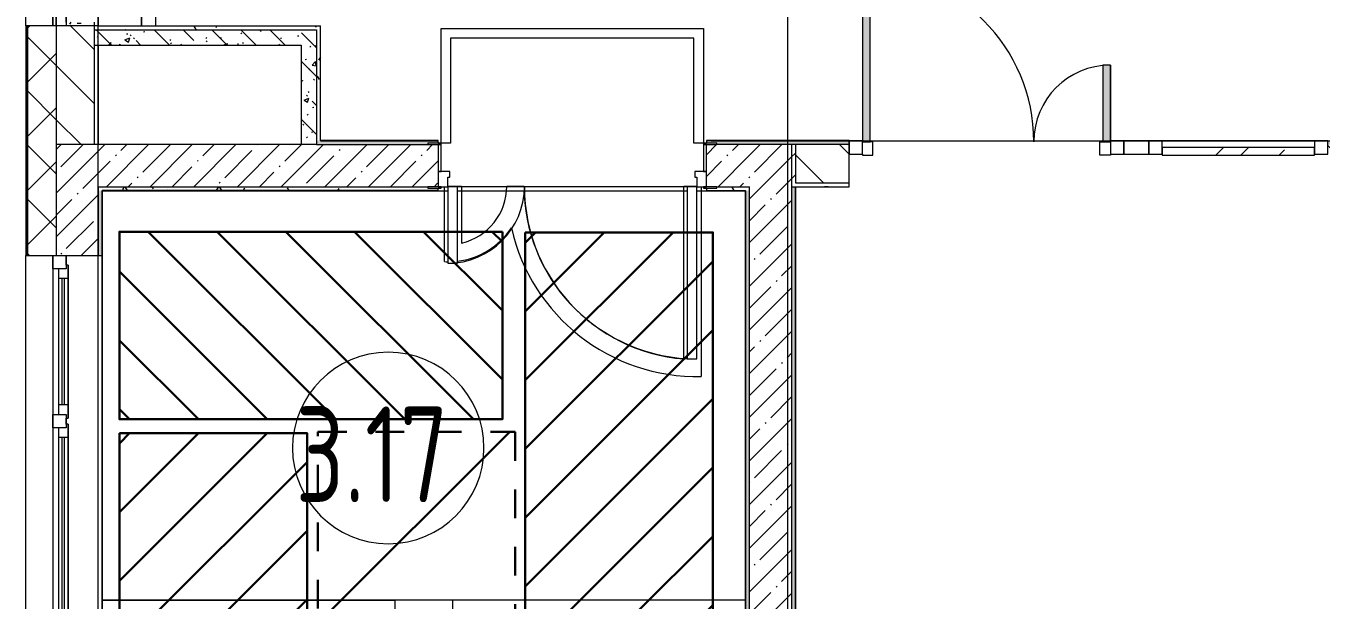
# Model space of a CAD drawing. Header units: millimetres. Extents: x -1113 to 415037, y -3642 to 354837.
# Drawn here: x 288959 to 295722, y 5520 to 8520 of the extents above; entities that cross this region are included whole.
import ezdxf

# ---------------------------------------------------------------- set-up
doc = ezdxf.new("R2010")
doc.units = ezdxf.units.MM
doc.linetypes.add('Штрих короткий', pattern=[600, 300, -300])
for name, color, linetype, lineweight in [('0) строит. леса', 20, 'Continuous', 30), ('A-AREA-IDEN', 7, 'Continuous', 9), ('A-DETL-GENF', 7, 'Continuous', 9), ('A-FLOR', 7, 'Continuous', 9), ('A-GLAZ', 7, 'Continuous', 9), ('A-GLAZ-1', 7, 'Continuous', 5), ('A-GLAZ-CURT', 7, 'Continuous', 9), ('A-GLAZ-CURT-1', 7, 'Continuous', 5), ('A-GLAZ-CURT-2', 7, 'Continuous', 20), ('A-GLAZ-CWMG', 7, 'Continuous', 9), ('A-GLAZ-CWMG-1', 7, 'Continuous', 20), ('A-WALL', 7, 'Continuous', 5), ('I-WALL', 7, 'Continuous', 5), ('S-STRS', 7, 'Continuous', 9), ('Оси', 7, 'Continuous', 9)]:
    doc.layers.add(name, color=color, linetype=linetype, lineweight=lineweight)
for name, color, linetype, lineweight, true_color in [('A-DOOR-1', 7, 'Continuous', 5, 0xc0c0c0), ('A-DOOR-FRAM-1', 7, 'Continuous', 5, 0xc0c0c0), ('A-WALL-1', 9, 'Continuous', 5, 0x808080), ('A-WALL-FNSH-1', 9, 'Continuous', 5, 0x808080)]:
    doc.layers.add(name, color=color, linetype=linetype, lineweight=lineweight, true_color=true_color)
doc.layers.add('A-FLOR-PATT-1', color=7, linetype='Continuous', lineweight=9, true_color=0xeef6ff, transparency=0.5)
doc.styles.add('СПДС', font='ГОСТ тип А.ttf', dxfattribs={"width": 0.9})
pattern_1 = [(135, (289227.4, 1e-08), (-141.4214, -141.4214), [])]
pattern_2 = [(45, (289227.4, 1e-08), (-114.0493, 114.0493), []), (45, (289341.45, 1e-08), (-114.0493, 114.0493), [201.612, -40.322, 6.706, -33.617])]
pattern_3 = [(135, (289227.4, 1e-08), (-150.8683, -150.8683), [213.36, -35.56, 7.112, -35.56]), (135, (289227.4, 150.77), (-150.8683, -150.8683), []), (50, (289227.4, 1e-08), (255.0577, -22.3145), [26.67, -293.37]), (355, (289227.4, 1e-08), (-49.3404, 267.479), [21.336, -234.696]), (100.451, (289248.66, -1.86), (205.7195, 245.1636), [22.666, -249.326]), (46.184, (289227.4, 71.12), (379.511, -58.86), [40.005, -440.055]), (96.636, (289259.03, 66.2), (332.363, 346.399), [33.999, -373.989]), (351.184, (289227.4, 71.12), (332.367, 346.395), [32.004, -352.044]), (21, (289262.96, 53.34), (212.26, -143.171), [26.67, -293.37]), (326, (289262.96, 53.34), (86.522, 257.863), [21.336, -234.696]), (71.451, (289280.65, 41.4), (298.784, 114.69), [22.666, -249.326]), (37.5, (289227.4, 1e-08), (4.3238, 118.3775), [6.706, -225.146, 6.706, -231.546, -235.585]), (37.5, (289227.4, 1e-08), (4.3238, 118.3775), [-470.103, 6.706, -228.879]), (7.5, (289227.4, 1e-08), (93.5476, 140.2533), [6.706, -129.134, 6.706, -219.812, -89.789]), (7.5, (289227.4, 1e-08), (93.5476, 140.2533), [-362.356, 6.706, -83.083]), (327.5, (289148.1, 1e-08), (189.8273, -8.0202), [6.706, -82.194, 6.706, -270.662, -368.046]), (327.5, (289148.1, 1e-08), (189.8273, -8.0202), [-366.268, 6.706, -361.34]), (317.5, (289112.54, 1e-08), (207.381, 35.5976), [6.706, -108.864, 6.706, -177.495, -261.366]), (317.5, (289112.54, 1e-08), (207.381, 35.5976), [-299.771, 6.706, -254.66])]
pattern_4 = [(0, (289227.4, 1e-08), (243.84, 60.96), [20.117, -162.763, 20.117, -162.763, -975.36]), (0, (289227.4, 1e-08), (243.84, 60.96), [-365.76, 20.117, -345.643, 20.117, -162.763, -426.72]), (0, (289227.4, 1e-08), (243.84, 60.96), [-914.4, 20.117, -101.803, 20.117, -284.683]), (120, (289318.84, 30.48), (-174.71291, 180.69163), [20.117, -162.763, 20.117, -162.763, -975.36]), (120, (289318.84, 30.48), (-174.71291, 180.69163), [-365.76, 20.117, -345.643, 20.117, -162.763, -426.72]), (120, (289318.84, 30.48), (-174.71291, 180.69163), [-914.4, 20.117, -101.803, 20.117, -284.683]), (240, (289349.32, 152.4), (-69.12709, -241.65163), [20.117, -162.763, 20.117, -162.763, -975.36]), (240, (289349.32, 152.4), (-69.12709, -241.65163), [-365.76, 20.117, -345.643, 20.117, -162.763, -426.72]), (240, (289349.32, 152.4), (-69.12709, -241.65163), [-914.4, 20.117, -101.803, 20.117, -284.683])]

# ---------------------------------------------------------------- blocks, each defined once
blk = doc.blocks.new('120_Окно_СКБ_2Ст - 120_Окно_СКБ_2Ст 2100х2400 _мал створка справа_-V545-Объем проектирования 3 этажа')
at = {"layer": 'A-GLAZ'}
for p, q in [((-1050, -127), (-1050, -57)), ((-1050, -57), (-980, -57)), ((-980, -57), (-980, -127)), ((150, -127), (150, -57)), ((150, -57), (220, -57)), ((220, -57), (220, -127)), ((980, -127), (980, -57)), ((980, -57), (1050, -57)), ((1050, -57), (1050, -127)), ((-980, -127), (-1050, -127)), ((-980, -127), (-1000, -127)), ((-1000, -127), (-1000, -137)), ((150, -87), (-980, -87)), ((-980, -87), (-980, -127)), ((-930, -137), (-930, -87)), ((100, -137), (100, -87)), ((150, -127), (150, -87)), ((220, -127), (150, -127)), ((170, -127), (150, -127)), ((170, -137), (170, -127)), ((220, -127), (200, -127)), ((200, -127), (200, -137)), ((980, -87), (220, -87)), ((220, -87), (220, -127)), ((270, -137), (270, -87)), ((930, -137), (930, -87)), ((980, -127), (980, -87)), ((1050, -127), (980, -127)), ((1000, -127), (980, -127)), ((1000, -137), (1000, -127)), ((-1000, -137), (170, -137)), ((170, -137), (-1000, -137)), ((200, -137), (1000, -137)), ((1000, -137), (200, -137))]:
    blk.add_line(p, q, dxfattribs=at)
at = {"layer": 'A-GLAZ-1'}
for p, q in [((1050, -57), (-1050, -57)), ((-1050, -127), (-1000, -127)), ((-930, -107), (100, -107)), ((100, -117), (-930, -117)), ((170, -127), (200, -127)), ((270, -107), (930, -107)), ((930, -117), (270, -117)), ((1000, -127), (1050, -127))]:
    blk.add_line(p, q, dxfattribs=at)
blk = doc.blocks.new('120_Окно_СКБ_2Ст - 120_Окно_СКБ_2Ст 2300х2500 _мал створка справа_-22272277-Объем проектирования 3 этажа')
at = {"layer": 'A-GLAZ'}
for p, q in [((-1150, -127), (-1150, -57)), ((-1150, -57), (-1080, -57)), ((-1080, -57), (-1080, -127)), ((250, -127), (250, -57)), ((250, -57), (320, -57)), ((320, -57), (320, -127)), ((1080, -127), (1080, -57)), ((1080, -57), (1150, -57)), ((1150, -57), (1150, -127)), ((-1080, -127), (-1150, -127)), ((-1080, -127), (-1100, -127)), ((-1100, -127), (-1100, -137)), ((250, -87), (-1080, -87)), ((-1080, -87), (-1080, -127)), ((-1030, -137), (-1030, -87)), ((200, -137), (200, -87)), ((250, -127), (250, -87)), ((320, -127), (250, -127)), ((270, -127), (250, -127)), ((270, -137), (270, -127)), ((320, -127), (300, -127)), ((300, -127), (300, -137)), ((1080, -87), (320, -87)), ((320, -87), (320, -127)), ((370, -137), (370, -87)), ((1030, -137), (1030, -87)), ((1080, -127), (1080, -87)), ((1150, -127), (1080, -127)), ((1100, -127), (1080, -127)), ((1100, -137), (1100, -127)), ((-1100, -137), (270, -137)), ((270, -137), (-1100, -137)), ((300, -137), (1100, -137)), ((1100, -137), (300, -137))]:
    blk.add_line(p, q, dxfattribs=at)
at = {"layer": 'A-GLAZ-1'}
for p, q in [((1150, -57), (-1150, -57)), ((-1130, -127), (-1100, -127)), ((-1030, -107), (200, -107)), ((200, -117), (-1030, -117)), ((270, -127), (300, -127)), ((370, -107), (1030, -107)), ((1030, -117), (370, -117)), ((1100, -127), (1130, -127))]:
    blk.add_line(p, q, dxfattribs=at)
blk = doc.blocks.new('110_Дверь_СКБ_2Ст - Д-1 Лестничная клетка EIS60-24280000-Объем проектирования 3 этажа')
at = {"layer": 'A-DOOR-1'}
for p, q in [((-637.5, 1010), (-637.5, 110)), ((-587.5, 1010), (-637.5, 1010)), ((-587.5, 110), (-587.5, 1010)), ((662.5, 510), (612.5, 510)), ((612.5, 510), (612.5, 110)), ((662.5, 110), (662.5, 510)), ((-637.5, 110), (-587.5, 110)), ((612.5, 110), (662.5, 110))]:
    blk.add_line(p, q, dxfattribs=at)
for centre, radius, start, end in [((-637.5, 110), 900, 0, 90), ((662.5, 110), 400, 90, 180)]:
    blk.add_arc(centre, radius, start, end, dxfattribs=at)
at = {"layer": 'A-DOOR-FRAM-1'}
for p, q in [((-672.5, 118), (-742.5, 118)), ((-742.5, 118), (-742.5, 110)), ((-742.5, 110), (-672.5, 110)), ((-637.5, 110), (-687.5, 110)), ((-687.5, 110), (-687.5, 30)), ((-672.5, 110), (-672.5, 118)), ((-637.5, 60), (-637.5, 110)), ((662.5, 110), (662.5, 60)), ((712.5, 110), (662.5, 110)), ((767.5, 118), (697.5, 118)), ((697.5, 118), (697.5, 110)), ((697.5, 110), (767.5, 110)), ((712.5, 30), (712.5, 110)), ((767.5, 110), (767.5, 118)), ((-687.5, 30), (-627.5, 30)), ((-672.5, 30), (-687.5, 30)), ((-687.5, 30), (-687.5, -110)), ((-672.5, -110), (-672.5, 30)), ((-627.5, 60), (-637.5, 60)), ((-627.5, 30), (-627.5, 60)), ((662.5, 60), (652.5, 60)), ((652.5, 60), (652.5, 30)), ((652.5, 30), (712.5, 30)), ((712.5, 30), (697.5, 30)), ((697.5, 30), (697.5, -110)), ((712.5, -110), (712.5, 30)), ((-672.5, -110), (-742.5, -110)), ((-742.5, -110), (-742.5, -118)), ((-742.5, -118), (-672.5, -118)), ((-687.5, -110), (-672.5, -110)), ((-672.5, -118), (-672.5, -110)), ((697.5, -110), (712.5, -110)), ((767.5, -110), (697.5, -110)), ((697.5, -110), (697.5, -118)), ((697.5, -118), (767.5, -118)), ((767.5, -118), (767.5, -110))]:
    blk.add_line(p, q, dxfattribs=at)
blk = doc.blocks.new('Прямоугольный импост - 50 x 70 мм-V701-Объем проектирования 3 этажа')
at = {"layer": 'A-GLAZ-CWMG-1'}
for p, q in [((-70, 35), (0, 35)), ((-70, -35), (-70, 35)), ((0, 35), (0, -35)), ((0, -35), (-70, -35))]:
    blk.add_line(p, q, dxfattribs=at)
blk = doc.blocks.new('Дверь_Витражная_остекление_ - ДВН_ДАО_Главный вход_1200 в свету-31742133-Объем проектирования 3 этажа')
at = {"layer": 'A-DETL-GENF'}
for p, q in [((-607.5, 925), (-647.5, 925)), ((-647.5, 925), (-647.5, 35)), ((-607.5, 30), (-607.5, 925)), ((647.5, 430), (607.5, 430)), ((607.5, 430), (607.5, 30)), ((647.5, 35), (647.5, 430)), ((-647.5, 30), (-607.5, 30)), ((-592.5, 30), (-647.5, 30)), ((-592.5, -40), (-592.5, 30)), ((592.5, -40), (592.5, 30)), ((592.5, 30), (647.5, 30)), ((607.5, 30), (647.5, 30)), ((-647.5, -35), (-647.5, -40)), ((-647.5, -40), (-592.5, -40)), ((647.5, -40), (592.5, -40)), ((647.5, -35), (647.5, -40))]:
    blk.add_line(p, q, dxfattribs=at)
at = {"layer": 'A-DOOR-1'}
for p, q in [((-647.5, 925), (-647.5, 35)), ((647.5, 430), (647.5, 35))]:
    blk.add_line(p, q, dxfattribs=at)
for centre, radius, start, end in [((-647.5, 30), 895, 360, 90), ((647.5, 30), 400, 90, 180)]:
    blk.add_arc(centre, radius, start, end, dxfattribs=at)
blk = doc.blocks.new('Системная панель - Стемалит - 40мм-32257327-Объем проектирования 3 этажа')
at = {"layer": 'A-GLAZ-CURT-2'}
for p, q in [((65, 35), (-65, 35)), ((-65, 35), (-65, -35)), ((65, -35), (65, 35)), ((-65, -35), (65, -35))]:
    blk.add_line(p, q, dxfattribs=at)
blk = doc.blocks.new('Прямоугольный импост - 50 x 70 мм-31687886-Объем проектирования 3 этажа')
at = {"layer": 'A-GLAZ-CWMG-1'}
for p, q in [((-35, 35), (35, 35)), ((-35, -35), (-35, 35)), ((35, 35), (35, -35)), ((35, -35), (-35, -35))]:
    blk.add_line(p, q, dxfattribs=at)
blk = doc.blocks.new('Прямоугольный импост - 50 x 70 мм-31701779-Объем проектирования 3 этажа')
at = {"layer": 'A-GLAZ-CWMG-1'}
for p, q in [((0, 35), (-70, 35)), ((-70, 35), (-70, -35)), ((0, -35), (0, 35)), ((-70, -35), (0, -35))]:
    blk.add_line(p, q, dxfattribs=at)
blk = doc.blocks.new('Системная панель - Стекло - 40мм-V702-Объем проектирования 3 этажа')
at = {"layer": 'A-GLAZ-CURT-1'}
h = blk.add_hatch(dxfattribs=at)
h.set_pattern_fill('FP_216', color=256, style=0, pattern_type=2)
h.set_pattern_definition([(45, (-6262.5, -7685), (-565.685, 565.685), [400, -1200]), (45, (-6662.5, -7885), (-565.685, 565.685), [1200, -400]), (45, (-5862.5, -8085), (-565.685, 565.685), [400, -1200])])
h.paths.add_polyline_path([(397.5, -40), (397.5, 0), (-397.5, 0), (-397.5, -40), (94.5, -40)])
at = {"layer": 'A-GLAZ-CURT-2'}
for p, q in [((397.5, 0), (-397.5, 0)), ((-397.5, 0), (-397.5, -40)), ((397.5, -40), (397.5, 0)), ((-397.5, -40), (397.5, -40))]:
    blk.add_line(p, q, dxfattribs=at)
blk = doc.blocks.new('Прямоугольный импост - 50 x 70 мм-31702100-Объем проектирования 3 этажа')
at = {"layer": 'A-GLAZ-CWMG-1'}
for p, q in [((-35, 35), (35, 35)), ((-35, -35), (-35, 35)), ((35, 35), (35, -35)), ((35, -35), (-35, -35))]:
    blk.add_line(p, q, dxfattribs=at)
blk = doc.blocks.new('Прямоугольный импост - 50 x 70 мм-31720914-Объем проектирования 3 этажа')
at = {"layer": 'A-GLAZ-CWMG'}
blk.add_line((32940, 7920), (32145, 7920), dxfattribs=at)
blk = doc.blocks.new('Зашивка приборов отопления36 - Зашивка приборов отопления-33324807-Объем проектирования 3 этажа')
at = {"layer": 'A-WALL'}
for p, q in [((36488.8, 26793.4), (34188.8, 26793.4)), ((34188.8, 26567.4), (36548.8, 26567.4)), ((36545.1, 26567.4), (34188.8, 26567.4)), ((36545.1, 26492.4), (36545.1, 26567.4)), ((34188.8, 26492.4), (36545.1, 26492.4))]:
    blk.add_line(p, q, dxfattribs=at)
blk = doc.blocks.new('Марка_Помещения - Номер-25198446-Объем проектирования 3 этажа')
at = {"layer": 'A-AREA-IDEN'}
for start, end in [(360, 180), (180, 360)]:
    blk.add_arc((0, 0), 2.5, start, end, dxfattribs=at)

msp = doc.modelspace()

# ---------------------------------------------------------------- hatches: boundary and pattern name
at = {"layer": '0) строит. леса'}
h = msp.add_hatch(dxfattribs=at)
h.set_pattern_fill('ANSI31', color=256, scale=80, angle=-90)
h.set_pattern_definition([(315, (435326.5, 3244.95), (179.60512, 179.60512), [])])
h.paths.add_polyline_path([(291447.4, 7444.6), (289447.4, 7444.6), (289447.4, 6464.6), (291447.4, 6464.6)])
h = msp.add_hatch(dxfattribs=at)
h.set_pattern_fill('ANSI31', color=256, scale=80)
h.set_pattern_definition([(45, (295766.22, 151319.8), (-179.60512, 179.60512), [])])
h.paths.add_polyline_path([(291566.5, 7440.7), (291566.5, 5440.7), (292546.5, 5440.7), (292546.5, 7440.7)])
h = msp.add_hatch(dxfattribs=at)
h.set_pattern_fill('ANSI31', color=256, scale=80)
h.set_pattern_definition([(45, (293647.08, 150271.42), (-179.60512, 179.60512), [])])
h.paths.add_polyline_path([(289447.4, 6392.3), (289447.4, 4392.3), (290427.4, 4392.3), (290427.4, 6392.3)])
at = {"layer": '0) строит. леса', "linetype": 'Штрих короткий', "ltscale": 0.5}
h = msp.add_hatch(dxfattribs=at)
h.set_pattern_fill('ANSI31', color=256, scale=222)
h.paths.add_polyline_path([(290484.5, 6398.3), (291514.4, 6398.3), (291514.4, 1276.3), (290484.5, 1276.3)])
at = {"layer": 'A-FLOR-PATT-1'}
h = msp.add_hatch(color=256, dxfattribs=at)
h.paths.add_polyline_path([(311948.4, 7920), (311948.4, 8814), (311908.4, 8814), (311908.4, 7920)])
h.paths.add_polyline_path([(321062.4, 7920), (321102.4, 7920), (321102.4, 8315), (321062.4, 8315), (321062.4, 8267.9)])
h.paths.add_polyline_path([(302866.7, 7920), (302906.7, 7920.3), (302906.7, 8814), (302866.7, 8814), (302866.7, 7920.2)])
h.paths.add_polyline_path([(319847.4, 7920), (319847.4, 8810), (319807.4, 8810), (319807.4, 7920)])
h.paths.add_polyline_path([(294582.4, 7920), (294622.4, 7920), (294622.4, 8315), (294582.4, 8315), (294582.4, 8275.2)])
h.paths.add_polyline_path([(293367.4, 7920), (293367.4, 8810), (293327.4, 8810), (293327.4, 7920)])
h.paths.add_polyline_path([(327725.5, 8030), (327743.4, 8030), (327743.4, 8075), (326750.9, 8075), (326750.9, 8030), (327495.2, 8030)])
h.paths.add_polyline_path([(327473.8, 10020), (327743.4, 10020), (327743.4, 10065), (326750.9, 10065), (326750.9, 10020), (327328.9, 10020)])
h = msp.add_hatch(color=256, dxfattribs=at)
h.paths.add_polyline_path([(294582.4, 7915), (294622.4, 7915), (294622.4, 7920), (294582.4, 7920)])
h.paths.add_polyline_path([(293367.4, 7915), (293367.4, 7920), (293327.4, 7920), (293327.4, 7915)])
at = {"layer": 'A-WALL'}
h = msp.add_hatch(dxfattribs=at)
h.set_pattern_fill('FP_24', color=256, style=0, pattern_type=2)
h.set_pattern_definition([(45, (289227.4, 1e-08), (-141.4214, 141.4214), []), (135, (289227.4, 1e-08), (-141.4214, -141.4214), [])])
h.paths.add_polyline_path([(288967.4, -100), (289117.4, -100), (289117.4, 5220), (288967.4, 5220), (288967.4, 120)])
h.paths.add_polyline_path([(289099.4, 7320), (289117.4, 7320), (289117.4, 8520), (288967.4, 8520), (288967.4, 7320)])
h.paths.add_polyline_path([(289099.4, 10820), (289117.4, 10820), (289117.4, 12220), (288967.4, 12220), (288967.4, 10820)])
h.paths.add_polyline_path([(288967.4, 13120), (289117.4, 13120), (289117.4, 15073), (288967.4, 15073), (288967.4, 13963.3)])
at = {"layer": 'I-WALL'}
h = msp.add_hatch(dxfattribs=at)
h.set_pattern_fill('FP_23', color=256, style=0, pattern_type=2)
h.set_pattern_definition(pattern_1)
h.paths.add_polyline_path([(289317.4, 7900), (289317.4, 8520), (289117.4, 8520), (289117.4, 7900)])
h.paths.add_polyline_path([(289317.4, 10820), (289317.4, 10900), (289117.4, 10900), (289117.4, 10820), (289300.9, 10820)])
h.paths.add_polyline_path([(289117.4, 11400), (289317.4, 11400), (289317.4, 12220), (289117.4, 12220), (289117.4, 11856.7)])
h.paths.add_polyline_path([(289317.4, 13120), (289317.4, 14680), (289117.4, 14680), (289117.4, 13120), (289222.7, 13120)])
h = msp.add_hatch(dxfattribs=at)
h.set_pattern_fill('FP_191', color=256, style=0, pattern_type=2)
h.set_pattern_definition(pattern_4)
h.paths.add_polyline_path([(289169.4, 8520), (289317.4, 8520), (289317.4, 8540), (289169.4, 8540)])
h = msp.add_hatch(dxfattribs=at)
h.set_pattern_fill('FP_191', color=256, style=0, pattern_type=2)
h.set_pattern_definition(pattern_4)
h.paths.add_polyline_path([(289337.4, 8500), (289337.4, 8520), (289317.4, 8520), (289317.4, 8500), (289330.3, 8500)])
h.paths.add_polyline_path([(290397.4, 8500), (290477.4, 8500), (290477.4, 8520), (289338.4, 8519), (289338.4, 8500), (289945.5, 8500)])
h = msp.add_hatch(dxfattribs=at)
h.set_pattern_fill('FP_41', color=256, style=0, pattern_type=2)
h.set_pattern_definition(pattern_3)
h.paths.add_polyline_path([(289638.4, 8420), (290477.4, 8420), (290477.4, 8500), (289317.4, 8500), (289317.4, 8420), (289563.4, 8420)])
h = msp.add_hatch(dxfattribs=at)
h.set_pattern_fill('FP_191', color=256, style=0, pattern_type=2)
h.set_pattern_definition(pattern_4)
h.paths.add_polyline_path([(290497.4, 7920), (290497.4, 7925), (290497.4, 8520), (290477.4, 8520), (290477.4, 7920)])
h = msp.add_hatch(dxfattribs=at)
h.set_pattern_fill('FP_41', color=256, style=0, pattern_type=2)
h.set_pattern_definition(pattern_3)
h.paths.add_polyline_path([(290397.4, 7900), (290477.4, 7900), (290477.4, 8420), (290397.4, 8420), (290397.4, 7920)])
h = msp.add_hatch(dxfattribs=at)
h.set_pattern_fill('FP_191', color=256, style=0, pattern_type=2)
h.set_pattern_definition(pattern_4)
h.paths.add_polyline_path([(327747.4, 7900), (327745.7, 7920), (322237.4, 7920), (322237.4, 7900), (327746.9, 7900)])
h.paths.add_polyline_path([(318887.4, 7900), (319737.4, 7900), (319737.4, 7920), (316692.4, 7920), (316692.4, 7908), (316722.4, 7908), (316722.4, 7900), (318437.1, 7900)])
h.paths.add_polyline_path([(314258.1, 7900), (315562.4, 7900), (315562.4, 7908), (315592.4, 7908), (315592.4, 7920), (313278.4, 7920), (313278.4, 7900), (314058.1, 7900)])
h.paths.add_polyline_path([(311737.4, 7900), (311838.4, 7900), (311838.4, 7920), (304236.7, 7920), (304236.7, 7900), (311137.4, 7900)])
h.paths.add_polyline_path([(302796.7, 7900), (302796.7, 7920), (295757.4, 7920), (295757.4, 7900), (302007.4, 7900)])
h.paths.add_polyline_path([(293257.4, 7900), (293257.4, 7920), (292512.4, 7920), (292512.4, 7908), (292567.4, 7908), (292567.4, 7900), (293208.8, 7900)])
h.paths.add_polyline_path([(290497.4, 7900), (291057.4, 7901.8), (291057.4, 7908), (291112.4, 7908), (291112.4, 7920), (290497.4, 7919), (290477.4, 7900)])
h.paths.add_polyline_path([(290477.4, 7900), (290497.4, 7920), (290477.4, 7920), (290477.4, 7916.6)])
h = msp.add_hatch(dxfattribs=at)
h.set_pattern_fill('FP_1', color=256, style=0, pattern_type=2)
h.set_pattern_definition(pattern_2)
h.paths.add_polyline_path([(289117.4, -100), (289337.4, -100), (289337.4, 5220), (289117.4, 5220), (289117.4, 120)])
h.paths.add_polyline_path([(289337.4, 7320), (289337.4, 7900), (289117.4, 7900), (289117.4, 7320), (289169.4, 7320)])
h = msp.add_hatch(dxfattribs=at)
h.set_pattern_fill('FP_1', color=256, style=0, pattern_type=2)
h.set_pattern_definition(pattern_2)
h.paths.add_polyline_path([(289337.4, 7680), (291112.4, 7680), (291112.4, 7900), (289337.4, 7900), (289337.4, 7763.6)])
h.paths.add_polyline_path([(292957.4, 7680), (292977.4, 7681.8), (292977.4, 7900), (292957.4, 7900), (292957.4, 7700)])
h.paths.add_polyline_path([(292567.4, 7680), (292737.4, 7680), (292737.4, 7900), (292512.4, 7900), (292512.4, 7680), (292537.4, 7680)])
h = msp.add_hatch(dxfattribs=at)
h.set_pattern_fill('FP_1', color=256, style=0, pattern_type=2)
h.set_pattern_definition(pattern_2)
h.paths.add_polyline_path([(292737.4, -100), (292957.4, -100), (292957.4, 7900), (292737.4, 7900), (292737.4, -48)])
h = msp.add_hatch(dxfattribs=at)
h.set_pattern_fill('FP_23', color=256, style=0, pattern_type=2)
h.set_pattern_definition(pattern_1)
h.paths.add_polyline_path([(305357.4, 7700), (305887.4, 7700), (305887.4, 7900), (304236.7, 7900), (304236.7, 7700), (305337.4, 7700)])
h.paths.add_polyline_path([(301387.4, 7700), (301387.4, 7900), (300687.4, 7900), (300687.4, 7830), (299887.4, 7830), (299887.4, 7900), (297487.4, 7900), (297487.4, 7700), (300823.3, 7700)])
h.paths.add_polyline_path([(296258.4, 7700), (296887.4, 7700), (296887.4, 7900), (295757.4, 7900), (295757.4, 7700), (296242.4, 7700)])
h.paths.add_polyline_path([(302007.4, 7700), (302796.7, 7700), (302796.7, 7900), (301987.4, 7900), (301987.4, 7700)])
h.paths.add_polyline_path([(293208.8, 7700), (293257.4, 7700), (293257.4, 7900), (292977.4, 7900), (292977.5, 7700), (293185.1, 7700)])
h = msp.add_hatch(dxfattribs=at)
h.set_pattern_fill('FP_191', color=256, style=0, pattern_type=2)
h.set_pattern_definition(pattern_4)
h.paths.add_polyline_path([(291112.4, 7660), (291112.4, 7672), (291057.4, 7672), (291057.4, 7680), (289337.4, 7680), (289358.4, 7660), (291092.4, 7660)])
h.paths.add_polyline_path([(292717.4, 7660), (292737.4, 7660), (292737.4, 7680), (292567.4, 7680), (292567.4, 7672), (292512.4, 7672), (292512.4, 7660), (292664.9, 7660)])
h.paths.add_polyline_path([(289339.2, 7660), (289357.4, 7660), (289337.4, 7680), (289337.4, 7660)])
h = msp.add_hatch(dxfattribs=at)
h.set_pattern_fill('FP_191', color=256, style=0, pattern_type=2)
h.set_pattern_definition(pattern_4)
h.paths.add_polyline_path([(289357.4, 120), (289357.4, 5220), (289337.4, 5220), (289337.4, 120)])
h.paths.add_polyline_path([(289337.4, 7320), (289357.4, 7320), (289357.4, 7659), (289337.4, 7659.8), (289337.4, 7643.6)])
h = msp.add_hatch(dxfattribs=at)
h.set_pattern_fill('FP_191', color=256, style=0, pattern_type=2)
h.set_pattern_definition(pattern_4)
h.paths.add_polyline_path([(292737.4, 140), (292737.4, 7660), (292717.4, 7659), (292717.4, 536), (292717.4, 535), (292717.4, 141), (292727.4, 140.5)])
h = msp.add_hatch(dxfattribs=at)
h.set_pattern_fill('FP_191', color=256, style=0, pattern_type=2)
h.set_pattern_definition(pattern_4)
h.paths.add_polyline_path([(292957.4, 400), (292977.4, 400), (292977.4, 7679), (292957.4, 7680), (292957.4, 2377.2)])
h = msp.add_hatch(dxfattribs=at)
h.set_pattern_fill('FP_191', color=256, style=0, pattern_type=2)
h.set_pattern_definition(pattern_4)
h.paths.add_polyline_path([(295761.7, 7680), (296258.4, 7680), (296258.4, 7700), (295757.4, 7700), (295757.4, 7680)])
h.paths.add_polyline_path([(293208.8, 7680), (293257.4, 7680), (293257.4, 7700), (292977.4, 7700), (292977.4, 7680), (293183, 7680)])

# ---------------------------------------------------------------- linework, layer by layer
at = {"layer": '0) строит. леса'}
for points in [[(291447.4, 7444.6), (289447.4, 7444.6), (289447.4, 6464.6), (291447.4, 6464.6)], [(291566.5, 7440.7), (291566.5, 5440.7), (292546.5, 5440.7), (292546.5, 7440.7)], [(289447.4, 6392.3), (289447.4, 4392.3), (290427.4, 4392.3), (290427.4, 6392.3)]]:
    msp.add_lwpolyline(points, close=True, dxfattribs=at)
at = {"layer": '0) строит. леса', "linetype": 'Штрих короткий', "ltscale": 0.5}
msp.add_lwpolyline([(290484.5, 6398.3), (291514.4, 6398.3), (291514.4, 1276.3), (290484.5, 1276.3)], close=True, dxfattribs=at)
at = {"layer": 'A-FLOR'}
for p, q in [((290497.4, 7921), (290497.4, 8520)), ((291127.3, 8506.5), (292497.1, 8506.5)), ((291127.3, 7908), (291127.3, 8506.5)), ((292447.1, 8456.5), (291177.3, 8456.5)), ((291177.3, 8456.5), (291177.3, 7906.5)), ((292447.1, 7906.5), (292447.1, 8456.5)), ((292497.1, 8506.5), (292497.1, 7906.5)), ((291087.4, 7921), (290497.4, 7921)), ((292537.4, 7920), (315642.4, 7920)), ((291177.3, 7906.5), (291127.4, 7906.5)), ((292497.1, 7906.5), (292447.1, 7906.5)), ((293257.4, 7680), (293257.4, 7850)), ((289357.4, 5520), (289357.4, 7659)), ((289357.4, 7659), (291162.4, 7659)), ((291144.4, 7288.3), (291144.4, 7680)), ((291162.4, 7682.7), (291234.4, 7682.7)), ((292462.4, 7680), (291162.4, 7680)), ((291212.4, 7659), (292412.4, 7659)), ((291234.4, 7682.7), (291234.4, 7385.6)), ((291470.6, 7682.7), (291560.6, 7682.7)), ((292395.6, 6780.4), (292395.6, 7682.7)), ((292395.6, 7682.7), (292462.4, 7682.7)), ((292462.4, 7659), (292717.4, 7659)), ((292485.6, 7680), (292485.6, 6687.9)), ((292977.4, 7680), (293257.4, 7680)), ((292977.4, 7679), (292977.4, 140.5)), ((292717.4, 5520), (289357.4, 5520))]:
    msp.add_line(p, q, dxfattribs=at)
for centre, radius, start, end in [((291165.6, 7682.7), 305, 283.0427, 0), ((291165.6, 7682.7), 305, 283.0427, 0), ((292465.6, 7682.7), 905, 180, 265.56313), ((292465.6, 7682.7), 905, 180, 265.56313), ((291165.6, 7682.7), 395, 276.84991, 326.45952), ((291165.6, 7682.7), 395, 276.84991, 326.45952), ((292465.6, 7682.7), 995, 192.67054, 271.1511), ((292465.6, 7682.7), 995, 192.67054, 271.1511), ((291165.6, 7682.7), 395, 266.92799, 269.53797), ((291165.6, 7682.7), 395, 266.92799, 269.53797)]:
    msp.add_arc(centre, radius, start, end, dxfattribs=at)
at = {"layer": 'A-WALL'}
for p, q in [((289117.4, 10900), (289117.4, 8520)), ((288959.4, 8520), (288959.4, 10820)), ((288964.4, 8520), (288964.4, 7320)), ((288967.4, 8520), (288967.4, 7320)), ((289117.4, 8520), (289117.4, 7320)), ((289317.4, 8500), (290477.4, 8500)), ((289337.4, 8520), (290497.4, 8520)), ((290477.4, 8500), (290477.4, 7900)), ((290498.4, 7921), (290498.4, 7920)), ((290477.4, 7900), (291057.4, 7900)), ((292977.4, 7900), (292977.4, 7700)), ((289337.4, 7680), (291057.4, 7680)), ((289337.4, 7680), (289337.4, 7320)), ((289357.4, 7660), (289357.4, 7320)), ((291112.4, 7660), (289357.4, 7660)), ((292512.4, 7660), (292717.4, 7660)), ((292567.4, 7680), (292737.4, 7680)), ((292737.4, 120), (292737.4, 7680)), ((292977.4, 7700), (293257.4, 7700)), ((292977.4, 7680), (292977.4, 7679)), ((292978.4, 7679), (292977.4, 7679)), ((288959.4, 5220), (288959.4, 7320))]:
    msp.add_line(p, q, dxfattribs=at)
at = {"layer": 'A-WALL-1'}
for p, q in [((289169.4, 8540), (289169.4, 8520)), ((289317.4, 7900), (289317.4, 8540)), ((289337.4, 8520), (288967.4, 8520)), ((289337.4, 8500), (289337.4, 8520)), ((289317.4, 8420), (290397.4, 8420)), ((290397.4, 8420), (290397.4, 7900)), ((290497.4, 7920), (290497.4, 7921)), ((290498.4, 7920), (290497.4, 7920)), ((291112.4, 7908), (291112.4, 7920)), ((292537.4, 7920), (292512.4, 7920)), ((292512.4, 7920), (292512.4, 7908)), ((293257.4, 7850), (293257.4, 7920)), ((290477.4, 7900), (289117.4, 7900)), ((293257.4, 7900), (292567.4, 7900)), ((292957.4, 7900), (292957.4, 400)), ((291112.4, 7660), (291112.4, 7672)), ((292512.4, 7672), (292512.4, 7660)), ((292717.4, 7659), (292717.4, 141)), ((292957.4, 7680), (292977.4, 7680)), ((288967.4, 7320), (289357.4, 7320))]:
    msp.add_line(p, q, dxfattribs=at)
at = {"layer": 'A-WALL-FNSH-1'}
for p, q in [((288967.4, 8520), (288959.4, 8520)), ((288959.4, 8520), (288959.4, 7320)), ((290498.4, 7921), (290498.4, 8521)), ((290498.4, 7920), (291112.4, 7920)), ((291112.4, 7921), (291087.4, 7921)), ((291112.4, 7920), (291112.4, 7921)), ((293257.4, 7921), (292512.4, 7921)), ((292512.4, 7921), (292512.4, 7920)), ((293257.4, 7920), (293257.4, 7921)), ((289358.4, 7659), (289358.4, 7660)), ((291112.4, 7659), (291112.4, 7660)), ((292512.4, 7660), (292512.4, 7659)), ((292978.4, 7679), (293257.4, 7679)), ((292978.4, -48), (292978.4, 7679)), ((293257.4, 7679), (293257.4, 7680)), ((288959.4, 7320), (288967.4, 7320)), ((289357.4, 7320), (289358.4, 7320))]:
    msp.add_line(p, q, dxfattribs=at)
at = {"layer": 'I-WALL'}
for p, q in [((289117.4, 8520), (289117.4, 10820)), ((289337.4, 8420), (289337.4, 7900)), ((289357.4, 7660), (289357.4, 7659)), ((289358.4, 7659), (289358.4, 141)), ((292716.4, 5459.5), (292716.4, 7659)), ((292717.4, 7659), (292717.4, 7660)), ((289357.4, 5220), (289357.4, 7320)), ((289357.4, 7320), (289358.4, 7320)), ((289358.4, 5620), (289357.4, 5620)), ((289357.4, 5527.5), (289358.4, 5527.5)), ((289357.4, 5520), (289357.4, 5220))]:
    msp.add_line(p, q, dxfattribs=at)
at = {"layer": 'S-STRS'}
for p, q in [((289357.4, 5520), (290887.4, 5520)), ((290887.4, 5220), (290887.4, 5520)), ((292717.4, 5520), (291187.4, 5520)), ((291187.4, 5520), (291187.4, 5220)), ((292717.4, 5520), (291187.4, 5520))]:
    msp.add_line(p, q, dxfattribs=at)
at = {"layer": 'Оси'}
for points in [[(292937.4, -1906.3), (292937.4, 3093.7), (292937.4, 22398.1), (292937.4, 27398.1)], [(289337.4, -1906.3), (289337.4, 3093.7), (289337.4, 10380), (289337.4, 15380)]]:
    msp.add_lwpolyline(points, dxfattribs=at)

# ---------------------------------------------------------------- block references
at = {"layer": 'A-AREA-IDEN', "xscale": 199.9999999999999, "yscale": 199.9999999999999, "zscale": 199.9999999999999}
msp.add_blockref('Марка_Помещения - Номер-25198446-Объем проектирования 3 этажа', (290851.4, 6314.6), dxfattribs=at)
at = {"layer": 'A-DOOR-1'}
msp.add_blockref('Дверь_Витражная_остекление_ - ДВН_ДАО_Главный вход_1200 в свету-31742133-Объем проектирования 3 этажа', (293974.9, 7885), dxfattribs=at)
at = {"layer": 'A-DOOR-1', "rotation": 180}
msp.add_blockref('110_Дверь_СКБ_2Ст - Д-1 Лестничная клетка EIS60-24280000-Объем проектирования 3 этажа', (291824.9, 7790), dxfattribs=at)
at = {"layer": 'A-GLAZ', "color": 3, "rotation": 89.99999999999991}
for name, p in [('120_Окно_СКБ_2Ст - 120_Окно_СКБ_2Ст 2300х2500 _мал створка справа_-22272277-Объем проектирования 3 этажа', (289042.4, 9670)), ('120_Окно_СКБ_2Ст - 120_Окно_СКБ_2Ст 2100х2400 _мал створка справа_-V545-Объем проектирования 3 этажа', (289042.4, 6270))]:
    msp.add_blockref(name, p, dxfattribs=at)
at = {"layer": 'A-GLAZ-CURT'}
for name, p in [('Системная панель - Стемалит - 40мм-32257327-Объем проектирования 3 этажа', (294757.4, 7885)), ('Системная панель - Стекло - 40мм-V702-Объем проектирования 3 этажа', (295289.9, 7885))]:
    msp.add_blockref(name, p, dxfattribs=at)
at = {"layer": 'A-GLAZ-CWMG', "rotation": 180}
msp.add_blockref('Прямоугольный импост - 50 x 70 мм-31701779-Объем проектирования 3 этажа', (293257.4, 7885), dxfattribs=at)
at = {"layer": 'A-GLAZ-CWMG', "extrusion": (0, 0, -1), "rotation": 180}
for name, p in [('Прямоугольный импост - 50 x 70 мм-31687886-Объем проектирования 3 этажа', (-294657.4, 7885)), ('Прямоугольный импост - 50 x 70 мм-31702100-Объем проектирования 3 этажа', (-294857.4, 7885)), ('Прямоугольный импост - 50 x 70 мм-V701-Объем проектирования 3 этажа', (-295757.4, 7885))]:
    msp.add_blockref(name, p, dxfattribs=at)
at = {"layer": 'A-GLAZ-CWMG'}
msp.add_blockref('Прямоугольный импост - 50 x 70 мм-31720914-Объем проектирования 3 этажа', (262747.4, 0), dxfattribs=at)
at = {"layer": 'A-WALL', "rotation": 89.99999999999993}
msp.add_blockref('Зашивка приборов отопления36 - Зашивка приборов отопления-33324807-Объем проектирования 3 этажа', (316130.8, -25668.8), dxfattribs=at)

# ---------------------------------------------------------------- texts
at = {"layer": 'A-AREA-IDEN', "insert": (290367.7, 6531.7), "char_height": 500, "width": 1212.151, "attachment_point": 1, "style": 'СПДС'}
msp.add_mtext('3.17', dxfattribs=at)

doc.saveas('drawing.dxf')
